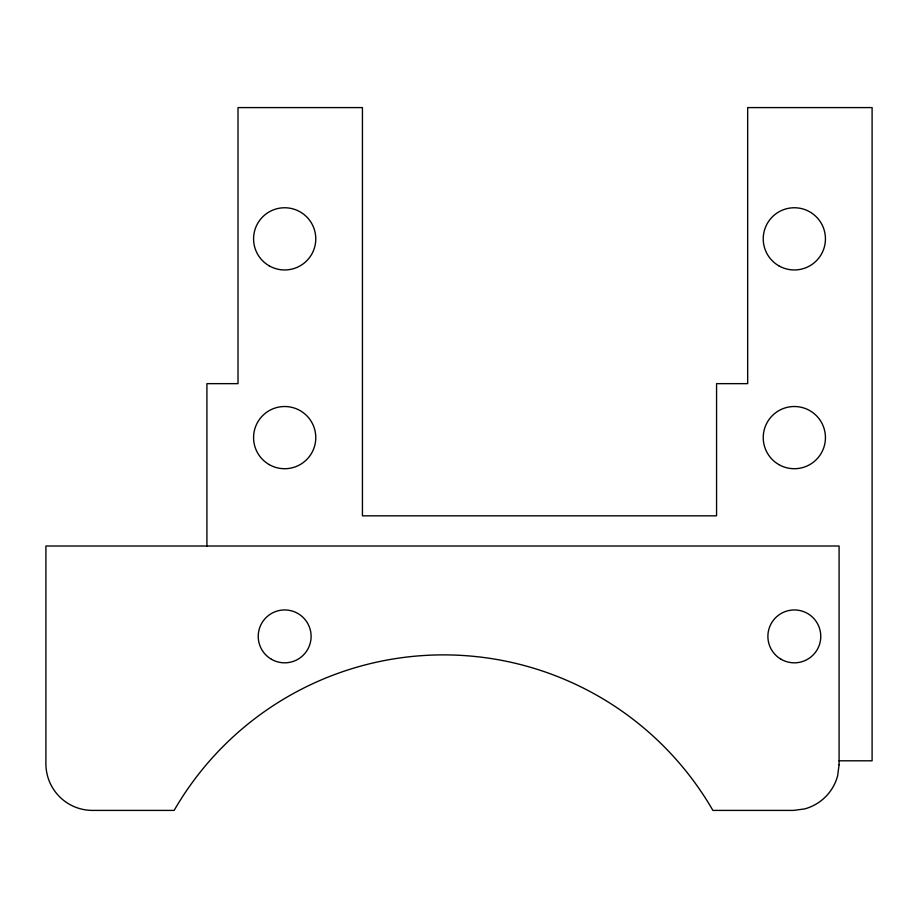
<?xml version="1.0" encoding="UTF-8"?>
<svg xmlns="http://www.w3.org/2000/svg" width="918" height="918" viewBox="0 0 918 918"><rect width="100%" height="100%" fill="white"/><g stroke="black" fill="none" stroke-linecap="round" stroke-linejoin="round"><path stroke-width="1.38" d="M839.086 760.804L872.1 760.804L872.1 107.59L747.677 107.59L747.677 383.644L716.568 383.644L716.568 515.836L362.438 515.836L362.438 107.59L238.014 107.59L238.014 383.644L206.917 383.644L206.917 546.015M839.086 764.763L837.629 775.859A46.795 46.795 0 0 1 804.535 808.942L793.45 810.41L712.896 810.41A311.053 311.053 0 0 0 174.133 810.41L92.557 810.41A46.657 46.657 0 0 1 45.9 763.753L45.9 546.015L839.086 546.015L839.086 764.763M269.123 464.554A31.109 31.109 0 0 0 315.781 437.622A31.109 31.109 0 0 0 269.123 410.679A31.109 31.109 0 0 0 269.123 464.554M269.123 265.795A31.109 31.109 0 0 0 315.781 238.864A31.109 31.109 0 0 0 269.123 211.92A31.109 31.109 0 0 0 269.123 265.795M778.785 265.795A31.109 31.109 0 0 0 825.443 238.864A31.109 31.109 0 0 0 778.785 211.92A31.109 31.109 0 0 0 778.785 265.795M778.785 464.554A31.109 31.109 0 0 0 825.443 437.622A31.109 31.109 0 0 0 778.785 410.679A31.109 31.109 0 0 0 778.785 464.554M781.115 659.285A26.438 26.438 0 0 0 820.772 636.381A26.438 26.438 0 0 0 781.115 613.488A26.438 26.438 0 0 0 781.115 659.285M271.453 659.285A26.438 26.438 0 0 0 311.11 636.381A26.438 26.438 0 0 0 271.453 613.488A26.438 26.438 0 0 0 271.453 659.285"/></g></svg>
